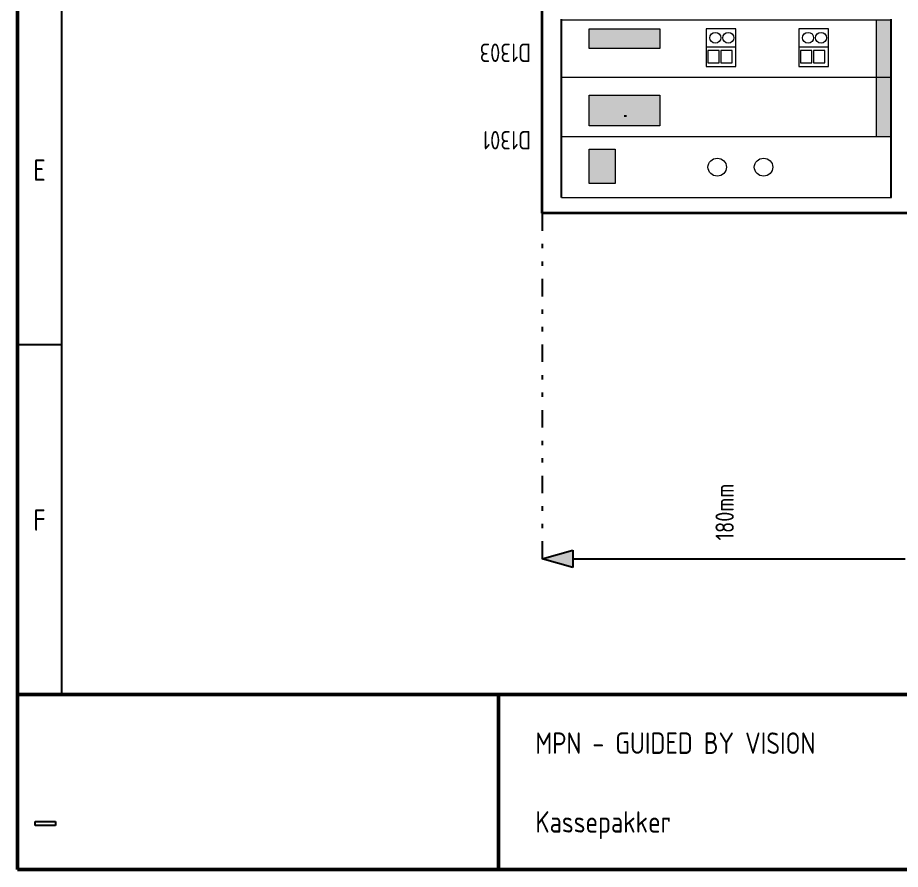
# Model space of a CAD drawing. Header units: millimetres. Extents: x 10 to 410, y 10 to 275.
# Drawn here: x 10 to 110.9, y 10 to 107.4 of the extents above; entities that cross this region are included whole.
import ezdxf
from ezdxf.enums import TextEntityAlignment as Align

# ---------------------------------------------------------------- set-up
doc = ezdxf.new("R2010")
doc.units = ezdxf.units.MM
doc.linetypes.add('Caddy_Dashdotdot', pattern=[7.5, 2, -1.5, 0.5, -1.5, 0.5, -1.5])
doc.linetypes.add('Caddy_Solid', pattern=[0])
doc.styles.add('Caddy_Vectorfont1p', font='isocp___.ttf', dxfattribs={"width": 0.9})
picture_1 = doc.add_image_def('image1.bmp', size_in_pixel=(51, 10))

# ---------------------------------------------------------------- blocks, each defined once
blk = doc.blocks.new('Blk1')
at = {"linetype": 'Caddy_Solid', "lineweight": 50}
for p, q in [((10, 10), (10, 275)), ((10, 30), (410, 30)), ((65, 30), (65, 10)), ((410, 10), (10, 10))]:
    blk.add_line(p, q, dxfattribs=at)
at = {"linetype": 'Caddy_Solid', "lineweight": 25}
for p, q in [((15, 270), (15, 30)), ((10, 70), (15, 70)), ((10, 30), (15, 30))]:
    blk.add_line(p, q, dxfattribs=at)
at = {"lineweight": 25, "style": 'Caddy_Vectorfont1p', "width": 0.9}
for s, p in [('E', (12.5, 88.7)), ('F', (12.5, 48.7))]:
    blk.add_text(s, height=2.45, dxfattribs=at).set_placement(p, align=Align.CENTER)
for s, p in [('MPN - GUIDED BY VISION', (69.2, 23.2)), ('Kassepakker', (69.2, 14.2))]:
    blk.add_text(s, height=2.45, dxfattribs=at).set_placement(p)
image = blk.add_image(picture_1, insert=(12, 15), size_in_units=(2.32, 0.484))
blk = doc.blocks.new('Blk52')
at = {"linetype": 'Caddy_Solid', "lineweight": 18}
for p, q in [((75.37, 88.42), (75.37, 92.32)), ((75.37, 92.32), (78.34, 92.32)), ((78.34, 92.32), (78.34, 88.42)), ((78.34, 88.42), (75.37, 88.42))]:
    blk.add_line(p, q, dxfattribs=at)
blk = doc.blocks.new('Blk53')
at = {"linetype": 'Caddy_Solid', "lineweight": 18}
for p, q in [((75.37, 94.99), (75.37, 98.49)), ((75.37, 98.49), (83.43, 98.49)), ((83.43, 98.49), (83.43, 94.99)), ((83.43, 94.99), (75.37, 94.99))]:
    blk.add_line(p, q, dxfattribs=at)
blk = doc.blocks.new('Blk54')
at = {"linetype": 'Caddy_Solid', "lineweight": 18}
for p, q in [((75.37, 103.83), (75.37, 106.09)), ((75.37, 106.09), (83.43, 106.09)), ((83.43, 106.09), (83.43, 103.83)), ((83.43, 103.83), (75.37, 103.83))]:
    blk.add_line(p, q, dxfattribs=at)
blk = doc.blocks.new('Blk55')
at = {"linetype": 'Caddy_Solid', "lineweight": 18}
for p, q in [((90.21, 103.62), (88.94, 103.62)), ((88.94, 103.62), (88.94, 102.19)), ((90.21, 102.19), (90.21, 103.62)), ((88.94, 102.19), (90.21, 102.19))]:
    blk.add_line(p, q, dxfattribs=at)
blk = doc.blocks.new('Blk56')
at = {"linetype": 'Caddy_Solid', "lineweight": 18}
for p, q in [((91.69, 103.62), (90.42, 103.62)), ((90.42, 103.62), (90.42, 102.19)), ((91.69, 102.19), (91.69, 103.62)), ((90.42, 102.19), (91.69, 102.19))]:
    blk.add_line(p, q, dxfattribs=at)
blk = doc.blocks.new('Blk57')
at = {"linetype": 'Caddy_Solid', "lineweight": 18}
for p, q in [((100.81, 103.62), (99.54, 103.62)), ((99.54, 103.62), (99.54, 102.19)), ((100.81, 102.19), (100.81, 103.62)), ((99.54, 102.19), (100.81, 102.19))]:
    blk.add_line(p, q, dxfattribs=at)
blk = doc.blocks.new('Blk58')
at = {"linetype": 'Caddy_Solid', "lineweight": 18}
for p, q in [((102.3, 103.62), (101.02, 103.62)), ((101.02, 103.62), (101.02, 102.19)), ((102.3, 102.19), (102.3, 103.62)), ((101.02, 102.19), (102.3, 102.19))]:
    blk.add_line(p, q, dxfattribs=at)
blk = doc.blocks.new('Blk51')
for points in [[(109.93, 100.54), (109.93, 107.12), (108.23, 107.12), (108.23, 100.54)], [(83.43, 103.83), (75.37, 103.83), (75.37, 106.09), (83.43, 106.09)], [(109.93, 93.76), (109.93, 100.54), (108.23, 100.54), (108.23, 93.76)], [(83.43, 98.49), (75.37, 98.49), (75.37, 94.99), (83.43, 94.99)], [(78.34, 88.42), (78.34, 92.32), (75.37, 92.32), (75.37, 88.42)]]:
    blk.add_hatch(color=256).paths.add_polyline_path(points)
at = {"linetype": 'Caddy_Solid', "lineweight": 18}
for p, q in [((72.19, 107.12), (109.93, 107.12)), ((108.23, 93.76), (108.23, 107.12)), ((92.12, 106.09), (88.73, 106.09)), ((88.73, 106.09), (88.73, 101.77)), ((92.12, 101.77), (92.12, 106.09)), ((102.72, 106.09), (99.33, 106.09)), ((99.33, 106.09), (99.33, 101.77)), ((102.72, 101.77), (102.72, 106.09)), ((88.73, 104.03), (92.12, 104.03)), ((99.33, 104.03), (102.72, 104.03)), ((88.73, 101.77), (92.12, 101.77)), ((99.33, 101.77), (102.72, 101.77)), ((72.19, 100.54), (109.93, 100.54)), ((72.19, 93.76), (109.93, 93.76)), ((109.93, 86.78), (72.19, 86.78))]:
    blk.add_line(p, q, dxfattribs=at)
at = {"linetype": 'Caddy_Solid', "lineweight": 25}
for p, q in [((72.2, 86.8), (72.2, 107.2)), ((109.9, 86.8), (109.9, 107.2)), ((79.63, 96.1), (79.35, 96.1))]:
    blk.add_line(p, q, dxfattribs=at)
at = {"linetype": 'Caddy_Solid', "lineweight": 18}
for centre, major_axis, ratio in [((89.79, 105.06), (-0.636, 0), 0.968865), ((91.27, 105.06), (-0.636, 0), 0.968865), ((100.39, 105.06), (-0.636, 0), 0.968889), ((101.87, 105.06), (-0.636, 0), 0.968889), ((90, 90.27), (-1.06, 0), 0.968855), ((95.3, 90.27), (-1.06, 0), 0.968869)]:
    blk.add_ellipse(centre, major_axis=major_axis, ratio=ratio, dxfattribs=at)
for name in ['Blk54', 'Blk55', 'Blk56', 'Blk57', 'Blk58', 'Blk53', 'Blk52']:
    blk.add_blockref(name, (0, 0, 1))

msp = doc.modelspace()

# ---------------------------------------------------------------- hatches: boundary and pattern name
msp.add_hatch(color=256).paths.add_polyline_path([(73.5, 44.5), (70, 45.5), (73.5, 46.5)])

# ---------------------------------------------------------------- linework, layer by layer
at = {"linetype": 'Caddy_Solid', "lineweight": 35}
for p, q in [((70, 85), (70, 235)), ((370, 85), (70, 85))]:
    msp.add_line(p, q, dxfattribs=at)
at = {"linetype": 'Caddy_Dashdotdot', "lineweight": 25}
msp.add_line((70, 85), (70, 45.5), dxfattribs=at)
at = {"linetype": 'Caddy_Solid', "lineweight": 25}
for p, q in [((70, 45.5), (73.5, 46.5)), ((73.5, 46.5), (73.5, 44.5)), ((73.5, 44.5), (70, 45.5)), ((73.5, 45.5), (111.5, 45.5))]:
    msp.add_line(p, q, dxfattribs=at)

# ---------------------------------------------------------------- block references
for name in ['Blk1', 'Blk51']:
    msp.add_blockref(name, (0, 0, 1))

# ---------------------------------------------------------------- texts
at = {"lineweight": 25, "style": 'Caddy_Vectorfont1p', "width": 0.9}
for s, rotation, p in [('D1303', 180, (68.7, 104.4)), ('D1301', 180, (68.7, 94.4)), ('180mm', 90, (91.9, 47.6))]:
    msp.add_text(s, height=2.1, rotation=rotation, dxfattribs=at).set_placement(p)

doc.saveas('drawing.dxf')
